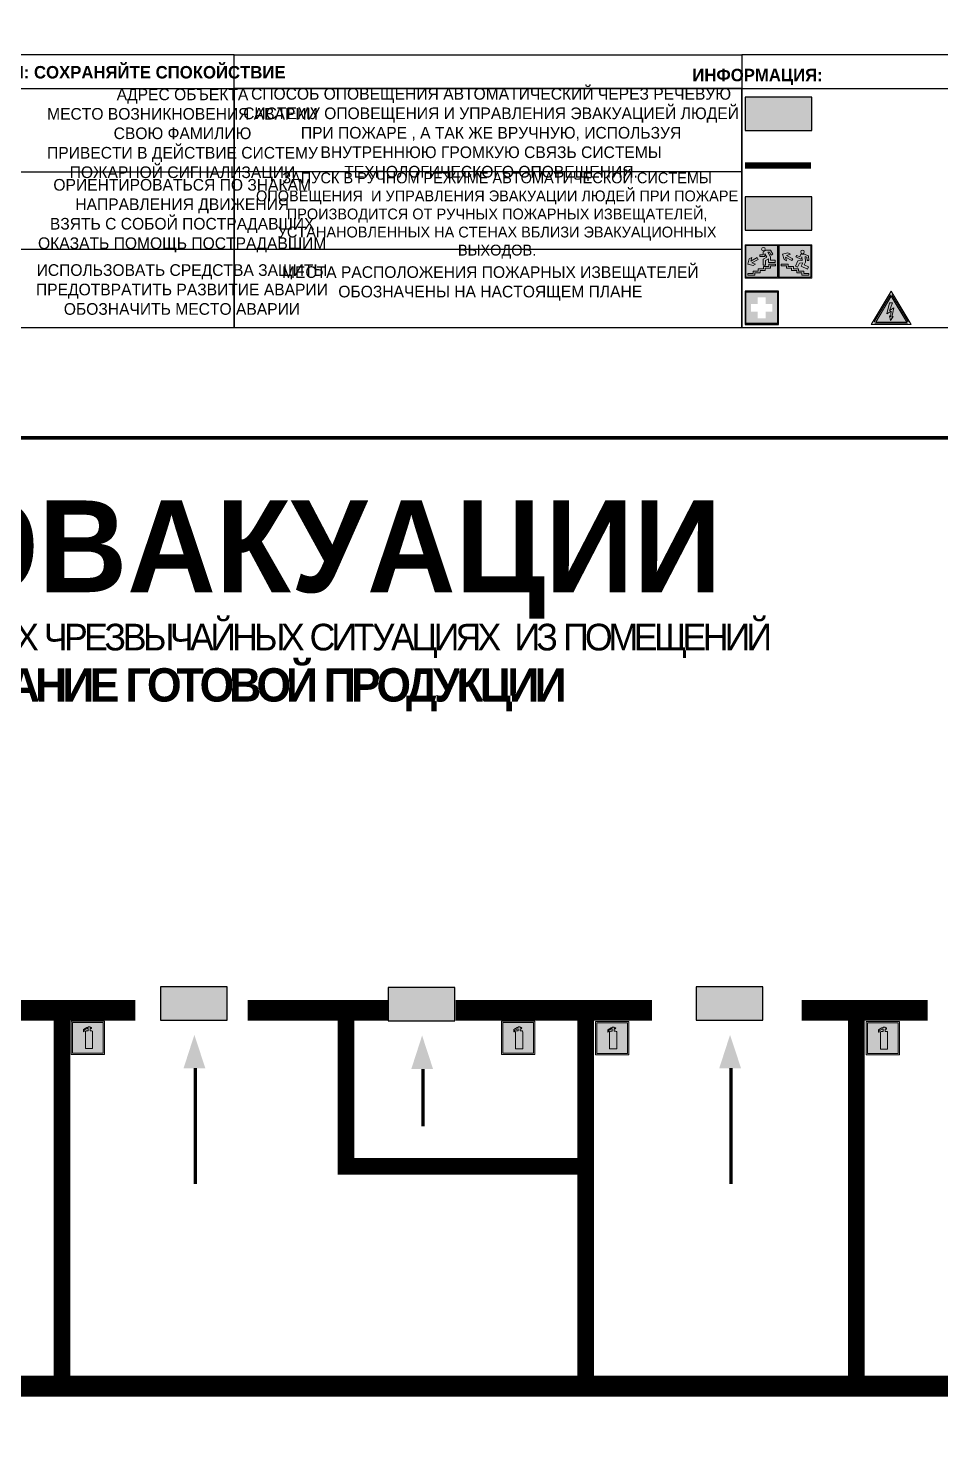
# Model space of a CAD drawing. Header units: millimetres. Extents: x 13114 to 67229, y 22859 to 38520.
# Drawn here: x 24302.7 to 24521.4, y 31443.8 to 31783.8 of the extents above; entities that cross this region are included whole.
import ezdxf

# ---------------------------------------------------------------- set-up
doc = ezdxf.new("R2010")
doc.units = ezdxf.units.MM
doc.layers.add('План_Штампы', color=7, linetype='Continuous')
doc.styles.add('обычный', font='arial.ttf')

# ---------------------------------------------------------------- blocks, each defined once
blk = doc.blocks.new('A$C7B4425F7')
at = {"true_color": 0xffffff}
blk.add_hatch(color=7, dxfattribs=at).paths.add_polyline_path([(0, 0), (-16, 0), (-16, -8), (0, -8)])
h = blk.add_hatch(color=126)
h.paths.add_polyline_path([(-0.2, -0.2), (-15.8, -0.2), (-15.8, -7.8), (-0.2, -7.8)])
h.paths.add_polyline_path([(-11.76, -2.03), (-11.76, -3.66), (-11.17, -3.66, -0.568275), (-11.17, -6.18), (-12.58, -6.18), (-12.58, -2.03)], flags=16)
h.paths.add_polyline_path([(-13.33, -4.12, -0.495768), (-13.59, -6.18), (-15.03, -6.18), (-15.03, -2.03), (-13.59, -2.03, -0.487973)], flags=16)
h.paths.add_polyline_path([(-10.25, -2.03), (-9.48, -2.03), (-9.48, -6.18), (-10.25, -6.18)], flags=16)
h.paths.add_polyline_path([(-13.84, -3.69), (-14.24, -3.69), (-14.24, -3.03), (-13.9, -3.03, -0.692621)], flags=0)
h.paths.add_polyline_path([(-9.15, -2.03), (-8.4, -2.03), (-8.04, -3.07), (-7.68, -2.03), (-6.93, -2.03), (-7.64, -4.1), (-6.93, -6.18), (-7.68, -6.18), (-8.04, -5.14), (-8.4, -6.18), (-9.15, -6.18), (-8.44, -4.1)], flags=16)
h.paths.add_polyline_path([(-11.76, -4.46), (-11.42, -4.46, -0.692621), (-11.36, -5.12), (-11.76, -5.12)], flags=0)
h.paths.add_polyline_path([(-13.9, -5.2), (-14.24, -5.2), (-14.24, -4.55), (-13.84, -4.55, -0.708038)], flags=0)
edge = h.paths.add_edge_path(flags=16)
edge.add_ellipse((-5.51, -4.08), major_axis=(0, 2.05), ratio=0.586184, start_angle=0, end_angle=360)
edge = h.paths.add_edge_path(flags=0)
edge.add_ellipse((-5.51, -4.08), major_axis=(0, 1.14), ratio=0.454828, start_angle=0, end_angle=360)
h.paths.add_polyline_path([(-4.13, -4.96, 0.377264), (-3.48, -4.52, 0.0555), (-3.16, -2.03), (-1.66, -2.03), (-1.66, -4.96), (-0.96, -4.96), (-0.96, -7.01), (-1.75, -7.01), (-1.75, -6.18), (-3.3, -6.18), (-3.3, -7.02), (-4.13, -7.02)], flags=16)
h.paths.add_polyline_path([(-2.73, -2.91), (-2.28, -2.91), (-2.28, -4.96), (-3.05, -4.96, 0.079136)], flags=0)
at = {"color": 126}
blk.add_lwpolyline([(-16, -8), (0, -8), (0, 0), (-16, 0)], close=True, dxfattribs=at)
blk = doc.blocks.new('A$C3AD82952')
at = {"true_color": 0xf5f5ff}
h = blk.add_hatch(color=7, dxfattribs=at)
h.dxf.hatch_style = 1
h.paths.add_polyline_path([(8.21, 8.73, 0.414214), (7.89, 9.05), (7.22, 9.05), (7.22, 9.92), (7.59, 9.92, 1), (7.57, 10.36), (7.22, 10.36), (7.22, 10.6), (6.43, 10.6), (6.43, 10.36), (6.01, 10.36), (4.74, 9.59), (4.74, 8.69), (4.98, 8.73), (4.98, 9.26), (6.12, 9.91), (6.43, 9.91), (6.43, 9.05), (5.76, 9.05, 0.414214), (5.44, 8.73), (5.44, 2.2), (8.21, 2.2)], flags=0)
h.paths.add_polyline_path([(12.8, 12.8), (0, 12.8), (0, 0), (12.8, 0)])
h.paths.add_polyline_path([(0.51, 12.29), (12.29, 12.29), (12.29, 0.51), (0.51, 0.51)], flags=16)
h.paths.add_polyline_path([(4.74, 9.59), (6.01, 10.36), (6.43, 10.36), (6.43, 10.6), (7.22, 10.6), (7.22, 10.36), (7.59, 10.36, -0.94586), (7.59, 9.92), (7.22, 9.92), (7.22, 9.05), (7.89, 9.05, -0.414214), (8.21, 8.73), (8.21, 2.2), (5.44, 2.2), (5.44, 8.73, -0.414214), (5.76, 9.05), (6.43, 9.05), (6.43, 9.91), (6.12, 9.91), (4.98, 9.26), (4.98, 8.73), (4.74, 8.69)], flags=0)
h = blk.add_hatch(color=242)
h.dxf.hatch_style = 1
h.paths.add_polyline_path([(12.29, 12.29), (0.51, 12.29), (0.51, 0.51), (12.29, 0.51)])
h.paths.add_polyline_path([(4.74, 8.69), (4.74, 9.59), (6.01, 10.36), (6.43, 10.36), (6.43, 10.6), (7.22, 10.6), (7.22, 10.36), (7.59, 10.36, -0.94586), (7.59, 9.92), (7.22, 9.92), (7.22, 9.05), (7.89, 9.05, -0.414214), (8.21, 8.73), (8.21, 2.2), (5.44, 2.2), (5.44, 8.73, -0.414214), (5.76, 9.05), (6.43, 9.05), (6.43, 9.91), (6.12, 9.91), (4.98, 9.26), (4.98, 8.73)], flags=16)
h = blk.add_hatch(color=7, dxfattribs=at)
h.dxf.hatch_style = 1
h.paths.add_polyline_path([(8.21, 8.73, 0.414214), (7.89, 9.05), (7.22, 9.05), (7.22, 9.92), (7.59, 9.92, 1), (7.57, 10.36), (7.22, 10.36), (7.22, 10.6), (6.43, 10.6), (6.43, 10.36), (6.01, 10.36), (4.74, 9.59), (4.74, 8.69), (4.98, 8.73), (4.98, 9.26), (6.12, 9.91), (6.43, 9.91), (6.43, 9.05), (5.76, 9.05, 0.414214), (5.44, 8.73), (5.44, 2.2), (8.21, 2.2)])
at = {"color": 242, "lineweight": 5}
for p, q in [((0, 0), (0, 12.8)), ((0, 12.8), (12.8, 12.8)), ((12.8, 0), (12.8, 12.8)), ((6.01, 10.36), (4.74, 9.59)), ((4.74, 9.59), (4.74, 8.69)), ((4.74, 8.69), (4.98, 8.73)), ((4.98, 9.26), (6.12, 9.91)), ((4.98, 8.73), (4.98, 9.26)), ((5.44, 2.2), (5.44, 8.73)), ((5.76, 9.05), (6.43, 9.05)), ((6.01, 10.36), (6.43, 10.36)), ((6.12, 9.91), (6.43, 9.91)), ((7.22, 10.6), (6.43, 10.6)), ((6.43, 10.6), (6.43, 10.36)), ((6.43, 9.91), (6.43, 9.05)), ((7.22, 10.36), (7.22, 10.6)), ((7.59, 10.36), (7.22, 10.36)), ((7.22, 9.05), (7.22, 9.92)), ((7.59, 9.92), (7.22, 9.92)), ((7.89, 9.05), (7.22, 9.05)), ((8.21, 2.2), (8.21, 8.73)), ((0, 0), (12.8, 0)), ((5.44, 2.2), (8.21, 2.2))]:
    blk.add_line(p, q, dxfattribs=at)
blk.add_lwpolyline([(0.51, 12.29), (12.29, 12.29), (12.29, 0.51), (0.51, 0.51)], close=True, dxfattribs=at)
for centre, radius, start, end in [((5.76, 8.73), 0.32, 90, 180), ((7.58, 10.14), 0.223, 273.1875, 86.8125), ((7.89, 8.73), 0.32, 0, 90)]:
    blk.add_arc(centre, radius, start, end, dxfattribs=at)
blk = doc.blocks.new('A$C3E6D3DDE')
at = {"lineweight": 5}
h = blk.add_hatch(color=40, dxfattribs=at)
h.paths.add_polyline_path([(24.1, 1.45), (16.46, -11.35), (31.74, -11.35)])
h.paths.add_polyline_path([(24.09, -0.46), (30.03, -10.41), (18.14, -10.41)], flags=16)
h.paths.add_polyline_path([(24.54, -3.08), (23.41, -6.02), (25.13, -5.01), (24.33, -8.5), (24.82, -8.27), (23.79, -9.86), (23.4, -8.04), (23.8, -8.43), (24.04, -6.29), (22.39, -7.25), (23.44, -3.08)], flags=0)
h = blk.add_hatch(color=256, dxfattribs=at)
h.paths.add_polyline_path([(24.37, 0.03, 0.567511), (23.82, 0.03), (17.59, -10.4, 0.582454), (17.86, -10.88), (30.32, -10.88, 0.582149), (30.6, -10.4)])
h.paths.add_polyline_path([(24.09, -0.46), (18.14, -10.41), (30.03, -10.41)], flags=16)
h.paths.add_polyline_path([(24.54, -3.08), (23.41, -6.02), (25.13, -5.01), (24.33, -8.5), (24.82, -8.27), (23.79, -9.86), (23.4, -8.04), (23.8, -8.43), (24.04, -6.29), (22.39, -7.25), (23.44, -3.08)], flags=0)
h = blk.add_hatch(color=40, dxfattribs=at)
h.paths.add_polyline_path([(24.09, -0.46), (18.14, -10.41), (30.03, -10.41)])
h.paths.add_polyline_path([(24.82, -8.27), (23.79, -9.86), (23.4, -8.04), (23.8, -8.43), (24.04, -6.29), (22.39, -7.25), (23.44, -3.08), (24.54, -3.08), (23.41, -6.02), (25.13, -5.01), (24.33, -8.5)], flags=16)
at = {"color": 40, "lineweight": 5}
for p, q in [((16.46, -11.35), (24.1, 1.45)), ((24.1, 1.45), (31.74, -11.35))]:
    blk.add_line(p, q, dxfattribs=at)
at = {"lineweight": 5}
for p, q in [((17.59, -10.4), (23.82, 0.03)), ((24.37, 0.03), (30.6, -10.4)), ((18.14, -10.41), (24.09, -0.46)), ((23.44, -3.08), (22.39, -7.25)), ((23.41, -6.02), (24.54, -3.08)), ((25.13, -5.01), (23.41, -6.02)), ((24.54, -3.08), (23.44, -3.08)), ((24.09, -0.46), (30.03, -10.41)), ((24.33, -8.5), (25.13, -5.01)), ((17.86, -10.88), (30.32, -10.88)), ((18.14, -10.41), (30.03, -10.41)), ((22.39, -7.25), (24.04, -6.29)), ((23.8, -8.43), (23.4, -8.04)), ((23.4, -8.04), (23.79, -9.86)), ((23.79, -9.86), (24.82, -8.27)), ((24.04, -6.29), (23.8, -8.43)), ((24.82, -8.27), (24.33, -8.5))]:
    blk.add_line(p, q, dxfattribs=at)
at = {"color": 50, "lineweight": 5}
blk.add_line((31.74, -11.35), (16.46, -11.35), dxfattribs=at)
blk = doc.blocks.new('A$C18900ED3')
h = blk.add_hatch(color=126)
h.paths.add_polyline_path([(-0.18, -0.18), (-7.02, -0.18), (-7.02, -7.02), (-0.18, -7.02)])
h.paths.add_polyline_path([(-5.89, -4.46), (-5.89, -2.77), (-4.46, -2.77), (-4.46, -1.31), (-2.77, -1.31), (-2.77, -2.77), (-1.33, -2.77), (-1.33, -4.46), (-2.77, -4.46), (-2.77, -5.89), (-4.46, -5.89), (-4.46, -4.46)], flags=16)
at = {"color": 126}
for p, q in [((-7.2, 0), (-7.2, -7.2)), ((0, 0), (-7.2, 0)), ((0, -7.2), (0, 0)), ((-7.02, -7.02), (-7.02, -0.18)), ((-7.02, -0.18), (-0.18, -0.18)), ((-0.18, -0.18), (-0.18, -7.02)), ((-7.2, -7.2), (0, -7.2)), ((-0.18, -7.02), (-7.02, -7.02))]:
    blk.add_line(p, q, dxfattribs=at)
blk = doc.blocks.new('вниз 3')
at = {"lineweight": 0, "true_color": 0xffffff}
h = blk.add_hatch(color=7, dxfattribs=at)
h.dxf.hatch_style = 1
h.paths.add_polyline_path([(40997.5, -4475.69), (40997.25, -4475.28), (40995.76, -4476.15), (40995.97, -4475.23), (40995.39, -4475.56), (40995.05, -4476.83), (40996.33, -4477.17), (40996.91, -4476.83), (40996, -4476.55)], flags=0)
h.paths.add_polyline_path([(40999.81, -4473.95), (41000.22, -4473.95), (41000.64, -4474.67), (41001.03, -4474.43), (41000.46, -4473.49), (41000.42, -4473.49), (40999.43, -4473.49), (40998.68, -4473.92), (40998.68, -4474.57), (40997.88, -4474.57), (40997.88, -4475), (40999.14, -4475), (40999.14, -4474.43), (40999.14, -4474.38), (40999.59, -4475.15), (40998.72, -4475.67), (40998.72, -4477.06), (40999.24, -4477.06), (40999.24, -4475.96), (40999.95, -4475.56), (40999.95, -4476.43), (41001.61, -4476.43), (41001.61, -4475.88), (41000.47, -4475.88), (41000.47, -4475.12)], flags=0)
h.paths.add_polyline_path([(40999.2, -4473.24, 1), (40998.35, -4473.24, 1)], flags=0)
h.paths.add_polyline_path([(41000.46, -4477.26), (41001.69, -4477.26), (41001.69, -4476.84), (41000.03, -4476.84), (41000.03, -4477.39), (40998.78, -4477.39), (40998.78, -4477.95), (40997.53, -4477.95), (40997.53, -4478.5), (40996.29, -4478.5), (40996.29, -4479.06), (40995.05, -4479.06), (40995.05, -4479.48), (40995.29, -4479.48), (40996.72, -4479.48), (40996.72, -4478.92), (40997.97, -4478.92), (40997.97, -4478.36), (40999.2, -4478.36), (40999.2, -4477.81), (41000.46, -4477.81)], flags=0)
h.paths.add_polyline_path([(41002.37, -4472.17), (40994.37, -4472.17), (40994.37, -4480.17), (41002.37, -4480.17)])
h.paths.add_polyline_path([(41002.16, -4479.96), (40994.57, -4479.96), (40994.57, -4472.37), (41002.16, -4472.37)], flags=16)
h.paths.add_polyline_path([(41001.61, -4475.88), (41001.61, -4476.43), (40999.95, -4476.43), (40999.95, -4475.56), (40999.24, -4475.96), (40999.24, -4477.06), (40998.72, -4477.06), (40998.72, -4475.67), (40999.59, -4475.15), (40999.14, -4474.38), (40999.14, -4474.43), (40999.14, -4475), (40997.88, -4475), (40997.88, -4474.57), (40998.68, -4474.57), (40998.68, -4473.92), (40999.43, -4473.49), (41000.42, -4473.49), (41000.46, -4473.49), (41001.03, -4474.43), (41000.64, -4474.67), (41000.22, -4473.95), (40999.81, -4473.95), (41000.47, -4475.12), (41000.47, -4475.88)], flags=0)
h.paths.add_polyline_path([(41001.69, -4476.84), (41001.69, -4477.26), (41000.46, -4477.26), (41000.46, -4477.81), (40999.2, -4477.81), (40999.2, -4478.36), (40997.97, -4478.36), (40997.97, -4478.92), (40996.72, -4478.92), (40996.72, -4479.48), (40995.05, -4479.48), (40995.05, -4479.06), (40996.29, -4479.06), (40996.29, -4478.5), (40997.53, -4478.5), (40997.53, -4477.95), (40998.78, -4477.95), (40998.78, -4477.39), (41000.03, -4477.39), (41000.03, -4476.84)], flags=0)
h.paths.add_polyline_path([(40998.35, -4473.24, -1), (40999.2, -4473.24, -1)], flags=0)
h.paths.add_polyline_path([(40997.5, -4475.69), (40996, -4476.55), (40996.91, -4476.83), (40996.33, -4477.17), (40995.05, -4476.83), (40995.39, -4475.56), (40995.97, -4475.23), (40995.76, -4476.15), (40997.25, -4475.28)], flags=0)
at = {"lineweight": 0}
h = blk.add_hatch(color=126, dxfattribs=at)
h.dxf.hatch_style = 1
h.paths.add_polyline_path([(41002.16, -4472.37), (40994.57, -4472.37), (40994.57, -4479.96), (41002.16, -4479.96)])
h.paths.add_polyline_path([(40995.97, -4475.23), (40995.76, -4476.15), (40997.25, -4475.28), (40997.5, -4475.69), (40996, -4476.55), (40996.91, -4476.83), (40996.33, -4477.17), (40995.05, -4476.83), (40995.39, -4475.56)], flags=16)
h.paths.add_polyline_path([(40997.88, -4474.57), (40998.68, -4474.57), (40998.68, -4473.92), (40999.43, -4473.49), (41000.42, -4473.49), (41000.46, -4473.49), (41001.03, -4474.43), (41000.64, -4474.67), (41000.22, -4473.95), (40999.81, -4473.95), (41000.47, -4475.12), (41000.47, -4475.88), (41001.61, -4475.88), (41001.61, -4476.43), (40999.95, -4476.43), (40999.95, -4475.56), (40999.24, -4475.96), (40999.24, -4477.06), (40998.72, -4477.06), (40998.72, -4475.67), (40999.59, -4475.15), (40999.14, -4474.38), (40999.14, -4474.43), (40999.14, -4475), (40997.88, -4475)], flags=16)
h.paths.add_polyline_path([(40998.35, -4473.24, -1), (40999.2, -4473.24, -1)], flags=16)
h.paths.add_polyline_path([(40997.53, -4477.95), (40998.78, -4477.95), (40998.78, -4477.39), (41000.03, -4477.39), (41000.03, -4476.84), (41001.69, -4476.84), (41001.69, -4477.26), (41000.46, -4477.26), (41000.46, -4477.81), (40999.2, -4477.81), (40999.2, -4478.36), (40997.97, -4478.36), (40997.97, -4478.92), (40996.72, -4478.92), (40996.72, -4479.48), (40995.05, -4479.48), (40995.05, -4479.06), (40996.29, -4479.06), (40996.29, -4478.5), (40997.53, -4478.5)], flags=16)
at = {"lineweight": 0, "true_color": 0xffffff}
h = blk.add_hatch(color=7, dxfattribs=at)
h.dxf.hatch_style = 1
h.paths.add_polyline_path([(40999.2, -4473.24, 1), (40998.35, -4473.24, 1)])
h.paths.add_polyline_path([(40999.81, -4473.95), (41000.22, -4473.95), (41000.64, -4474.67), (41001.03, -4474.43), (41000.46, -4473.49), (41000.42, -4473.49), (40999.43, -4473.49), (40998.68, -4473.92), (40998.68, -4474.57), (40997.88, -4474.57), (40997.88, -4475), (40999.14, -4475), (40999.14, -4474.43), (40999.14, -4474.38), (40999.59, -4475.15), (40998.72, -4475.67), (40998.72, -4477.06), (40999.24, -4477.06), (40999.24, -4475.96), (40999.95, -4475.56), (40999.95, -4476.43), (41001.61, -4476.43), (41001.61, -4475.88), (41000.47, -4475.88), (41000.47, -4475.12)])
h.paths.add_polyline_path([(40999.2, -4477.81), (41000.46, -4477.81), (41000.46, -4477.26), (41001.69, -4477.26), (41001.69, -4476.84), (41000.03, -4476.84), (41000.03, -4477.39), (40998.78, -4477.39), (40998.78, -4477.95), (40997.53, -4477.95), (40997.53, -4478.5), (40996.29, -4478.5), (40996.29, -4479.06), (40995.05, -4479.06), (40995.05, -4479.48), (40995.29, -4479.48), (40996.72, -4479.48), (40996.72, -4478.92), (40997.97, -4478.92), (40997.97, -4478.36), (40999.2, -4478.36)])
h.paths.add_polyline_path([(40997.5, -4475.69), (40997.25, -4475.28), (40995.76, -4476.15), (40995.97, -4475.23), (40995.39, -4475.56), (40995.05, -4476.83), (40996.33, -4477.17), (40996.91, -4476.83), (40996, -4476.55)])
at = {"color": 126, "lineweight": 0}
for points in [[(40994.37, -4472.17), (41002.37, -4472.17), (41002.37, -4480.17), (40994.37, -4480.17)], [(40994.57, -4472.37), (41002.16, -4472.37), (41002.16, -4479.96), (40994.57, -4479.96)]]:
    blk.add_lwpolyline(points, close=True, dxfattribs=at)
for points in [[(40999.14, -4474.43), (40999.14, -4475), (40997.88, -4475), (40997.88, -4474.57), (40998.68, -4474.57), (40998.68, -4473.92), (40999.43, -4473.49), (41000.42, -4473.49), (41000.46, -4473.49), (41001.03, -4474.43), (41000.64, -4474.67), (41000.22, -4473.95), (40999.81, -4473.95), (41000.47, -4475.12), (41000.47, -4475.88), (41001.61, -4475.88), (41001.61, -4476.43), (40999.95, -4476.43), (40999.95, -4475.56), (40999.24, -4475.96), (40999.24, -4477.06), (40998.72, -4477.06), (40998.72, -4475.67), (40999.59, -4475.15), (40999.14, -4474.38), (40999.14, -4474.43)], [(40995.05, -4476.83), (40995.39, -4475.56), (40995.97, -4475.23), (40995.76, -4476.15), (40997.25, -4475.28), (40997.5, -4475.69), (40996, -4476.55), (40996.91, -4476.83), (40996.33, -4477.17), (40995.05, -4476.83)], [(40995.29, -4479.48), (40995.05, -4479.48), (40995.05, -4479.06), (40996.29, -4479.06), (40996.29, -4478.5), (40997.53, -4478.5), (40997.53, -4477.95), (40998.78, -4477.95), (40998.78, -4477.39), (41000.03, -4477.39), (41000.03, -4476.84), (41001.69, -4476.84), (41001.69, -4477.26), (41000.46, -4477.26), (41000.46, -4477.81), (40999.2, -4477.81), (40999.2, -4478.36), (40997.97, -4478.36), (40997.97, -4478.92), (40996.72, -4478.92), (40996.72, -4479.48), (40995.05, -4479.48)]]:
    blk.add_lwpolyline(points, dxfattribs=at)
blk.add_circle((40998.77, -4473.24), 0.426, dxfattribs=at)
blk = doc.blocks.new('A$C32E8229D')
at = {"true_color": 0xffffff}
blk.add_hatch(color=7, dxfattribs=at).paths.add_polyline_path([(0, 0), (0, -8), (16, -8), (16, 0)])
h = blk.add_hatch(color=126)
h.paths.add_polyline_path([(0.2, -0.2), (15.8, -0.2), (15.8, -7.8), (0.2, -7.8)])
h.paths.add_polyline_path([(13.49, -2.05), (12.08, -2.05), (11.37, -2.63, 0.162397), (11.29, -2.84), (11.29, -3.63), (10.35, -3.63), (10.35, -4.05), (11.68, -4.05), (11.68, -3.48), (12.26, -4.28), (11.29, -5.1), (11.29, -6.78), (11.85, -6.78), (11.85, -5.44), (12.8, -4.64), (12.8, -5.94), (14.46, -5.94), (14.46, -5.39), (13.45, -5.39), (13.45, -3.97), (12.46, -2.59), (13.15, -2.59), (13.69, -3.34), (14.18, -3)], flags=16)
h.paths.add_polyline_path([(10.74, -1.82, 1), (11.8, -1.82, 1)], flags=16)
h.paths.add_polyline_path([(9.39, -3.59), (5.99, -3.59), (6.56, -3.03), (5.91, -3.03), (5.1, -3.83), (5.91, -4.64), (6.56, -4.64), (5.99, -4.09), (9.39, -4.09)], flags=16)
h.paths.add_polyline_path([(4.29, -1.08), (1.72, -1.08), (1.72, -6.6), (4.29, -6.6)], flags=16)
at = {"color": 126}
blk.add_lwpolyline([(16, -8), (0, -8), (0, 0), (16, 0)], close=True, dxfattribs=at)
blk = doc.blocks.new('вверх')
at = {"lineweight": 0, "true_color": 0xffffff}
h = blk.add_hatch(color=7, dxfattribs=at)
h.dxf.hatch_style = 1
h.paths.add_polyline_path([(40999.03, -4475.37), (41000.53, -4474.51), (40999.62, -4474.22), (41000.2, -4473.88), (41001.48, -4474.22), (41001.13, -4475.49), (41000.55, -4475.82), (41000.76, -4474.91), (40999.27, -4475.77)], flags=0)
h.paths.add_polyline_path([(40998.09, -4474.5), (40998.28, -4474.89), (40997.14, -4475.43), (40996.89, -4474.92), (40996.87, -4474.87), (40996.8, -4475.75), (40997.81, -4475.85), (40998.41, -4477.11), (40997.94, -4477.33), (40997.47, -4476.34), (40996.66, -4476.28), (40997.03, -4477.06), (40995.52, -4477.78), (40995.29, -4477.28), (40996.32, -4476.79), (40996, -4476.11), (40996.09, -4474.77), (40995.72, -4474.94), (40995.64, -4475.77), (40995.2, -4475.72), (40995.3, -4474.63), (40995.33, -4474.61), (40996.23, -4474.19), (40997.09, -4474.25), (40997.37, -4474.84)], flags=0)
h.paths.add_polyline_path([(40997.14, -4473.68, -1), (40996.29, -4473.68, -1)], flags=0)
h.paths.add_polyline_path([(41000.58, -4477.58), (41000.58, -4477.03), (41001.81, -4477.03), (41001.81, -4476.6), (41000.15, -4476.6), (41000.15, -4477.16), (40998.9, -4477.16), (40998.9, -4477.72), (40997.65, -4477.72), (40997.65, -4478.27), (40996.41, -4478.27), (40996.41, -4478.82), (40995.17, -4478.82), (40995.17, -4479.25), (40995.41, -4479.25), (40996.84, -4479.25), (40996.84, -4478.69), (40998.09, -4478.69), (40998.09, -4478.13), (40999.32, -4478.13), (40999.32, -4477.58)], flags=0)
h.paths.add_polyline_path([(41002.49, -4471.94), (40994.49, -4471.94), (40994.49, -4479.94), (41002.49, -4479.94)])
h.paths.add_polyline_path([(41002.28, -4479.72), (40994.69, -4479.72), (40994.69, -4472.14), (41002.28, -4472.14)], flags=16)
h.paths.add_polyline_path([(41001.81, -4476.6), (41001.81, -4477.03), (41000.58, -4477.03), (41000.58, -4477.58), (40999.32, -4477.58), (40999.32, -4478.13), (40998.09, -4478.13), (40998.09, -4478.69), (40996.84, -4478.69), (40996.84, -4479.25), (40995.17, -4479.25), (40995.17, -4478.82), (40996.41, -4478.82), (40996.41, -4478.27), (40997.65, -4478.27), (40997.65, -4477.72), (40998.9, -4477.72), (40998.9, -4477.16), (41000.15, -4477.16), (41000.15, -4476.6)], flags=0)
at = {"lineweight": 0}
h = blk.add_hatch(color=126, dxfattribs=at)
h.dxf.hatch_style = 1
h.paths.add_polyline_path([(40994.69, -4479.72), (41002.28, -4479.72), (41002.28, -4472.14), (40994.69, -4472.14)])
h.paths.add_polyline_path([(40999.03, -4475.37), (41000.53, -4474.51), (40999.62, -4474.22), (41000.2, -4473.88), (41001.48, -4474.22), (41001.13, -4475.49), (41000.55, -4475.82), (41000.76, -4474.91), (40999.27, -4475.77)], flags=16)
h.paths.add_polyline_path([(40997.09, -4474.25), (40997.37, -4474.84), (40998.09, -4474.5), (40998.28, -4474.89), (40997.14, -4475.43), (40996.89, -4474.92), (40996.87, -4474.87), (40996.8, -4475.75), (40997.81, -4475.85), (40998.41, -4477.11), (40997.94, -4477.33), (40997.47, -4476.34), (40996.66, -4476.28), (40997.03, -4477.06), (40995.52, -4477.78), (40995.29, -4477.28), (40996.32, -4476.79), (40996, -4476.11), (40996.09, -4474.77), (40995.72, -4474.94), (40995.64, -4475.77), (40995.2, -4475.72), (40995.3, -4474.63), (40995.33, -4474.61), (40996.23, -4474.19)], flags=16)
h.paths.add_polyline_path([(40996.29, -4473.68, -1), (40997.14, -4473.68, -1)], flags=16)
h.paths.add_polyline_path([(40997.65, -4477.72), (40998.9, -4477.72), (40998.9, -4477.16), (41000.15, -4477.16), (41000.15, -4476.6), (41001.81, -4476.6), (41001.81, -4477.03), (41000.58, -4477.03), (41000.58, -4477.58), (40999.32, -4477.58), (40999.32, -4478.13), (40998.09, -4478.13), (40998.09, -4478.69), (40996.84, -4478.69), (40996.84, -4479.25), (40995.17, -4479.25), (40995.17, -4478.82), (40996.41, -4478.82), (40996.41, -4478.27), (40997.65, -4478.27)], flags=16)
at = {"lineweight": 0, "true_color": 0xffffff}
h = blk.add_hatch(color=7, dxfattribs=at)
h.dxf.hatch_style = 1
h.paths.add_polyline_path([(40997.14, -4473.68, 1), (40996.29, -4473.68, 1)])
h.paths.add_polyline_path([(40998.28, -4474.89), (40998.09, -4474.5), (40997.37, -4474.84), (40997.09, -4474.25), (40996.23, -4474.19), (40995.33, -4474.61), (40995.3, -4474.63), (40995.2, -4475.72), (40995.64, -4475.77), (40995.72, -4474.94), (40996.09, -4474.77), (40996, -4476.11), (40996.32, -4476.79), (40995.29, -4477.28), (40995.52, -4477.78), (40997.03, -4477.06), (40996.66, -4476.28), (40997.47, -4476.34), (40997.94, -4477.33), (40998.41, -4477.11), (40997.81, -4475.85), (40996.8, -4475.75), (40996.87, -4474.87), (40996.89, -4474.92), (40997.14, -4475.43)])
h.paths.add_polyline_path([(40998.09, -4478.13), (40999.32, -4478.13), (40999.32, -4477.58), (41000.58, -4477.58), (41000.58, -4477.03), (41001.81, -4477.03), (41001.81, -4476.6), (41000.15, -4476.6), (41000.15, -4477.16), (40998.9, -4477.16), (40998.9, -4477.72), (40997.65, -4477.72), (40997.65, -4478.27), (40996.41, -4478.27), (40996.41, -4478.82), (40995.17, -4478.82), (40995.17, -4479.25), (40995.41, -4479.25), (40996.84, -4479.25), (40996.84, -4478.69), (40998.09, -4478.69)])
h.paths.add_polyline_path([(40999.03, -4475.37), (40999.27, -4475.77), (41000.76, -4474.91), (41000.55, -4475.82), (41001.13, -4475.49), (41001.48, -4474.22), (41000.2, -4473.88), (40999.62, -4474.22), (41000.53, -4474.51)])
at = {"color": 126, "lineweight": 0}
for points in [[(40994.49, -4471.94), (41002.49, -4471.94), (41002.49, -4479.94), (40994.49, -4479.94)], [(40994.69, -4472.14), (41002.28, -4472.14), (41002.28, -4479.72), (40994.69, -4479.72)]]:
    blk.add_lwpolyline(points, close=True, dxfattribs=at)
for points in [[(40996.89, -4474.92), (40997.14, -4475.43), (40998.28, -4474.89), (40998.09, -4474.5), (40997.37, -4474.84), (40997.09, -4474.25), (40996.23, -4474.19), (40995.33, -4474.61), (40995.3, -4474.63), (40995.2, -4475.72), (40995.64, -4475.77), (40995.72, -4474.94), (40996.09, -4474.77), (40996, -4476.11), (40996.32, -4476.79), (40995.29, -4477.28), (40995.52, -4477.78), (40997.03, -4477.06), (40996.66, -4476.28), (40997.47, -4476.34), (40997.94, -4477.33), (40998.41, -4477.11), (40997.81, -4475.85), (40996.8, -4475.75), (40996.87, -4474.87), (40996.89, -4474.92)], [(41001.48, -4474.22), (41001.13, -4475.49), (41000.55, -4475.82), (41000.76, -4474.91), (40999.27, -4475.77), (40999.03, -4475.37), (41000.53, -4474.51), (40999.62, -4474.22), (41000.2, -4473.88), (41001.48, -4474.22)], [(40995.41, -4479.25), (40995.17, -4479.25), (40995.17, -4478.82), (40996.41, -4478.82), (40996.41, -4478.27), (40997.65, -4478.27), (40997.65, -4477.72), (40998.9, -4477.72), (40998.9, -4477.16), (41000.15, -4477.16), (41000.15, -4476.6), (41001.81, -4476.6), (41001.81, -4477.03), (41000.58, -4477.03), (41000.58, -4477.58), (40999.32, -4477.58), (40999.32, -4478.13), (40998.09, -4478.13), (40998.09, -4478.69), (40996.84, -4478.69), (40996.84, -4479.25), (40995.17, -4479.25)]]:
    blk.add_lwpolyline(points, dxfattribs=at)
blk.add_circle((40996.71, -4473.68), 0.426, dxfattribs=at)

msp = doc.modelspace()

# ---------------------------------------------------------------- linework, layer by layer
at = {"color": 1, "lineweight": 100}
for points in [[(24039.09, 32080.6), (24639.09, 32080.6), (24639.09, 31685.6), (24039.09, 31685.6)], [(24039.09, 31685.6), (24639.09, 31685.6), (24639.09, 31290.6), (24039.09, 31290.6)]]:
    msp.add_lwpolyline(points, close=True, dxfattribs=at)
for points in [[(24208.22, 31769.41), (24351.99, 31769.41), (24351.99, 31777.46), (24208.22, 31777.46)], [(24351.99, 31777.46), (24473.71, 31777.46), (24473.71, 31712.01), (24351.99, 31712.01)], [(24351.99, 31777.46), (24473.71, 31777.46), (24473.71, 31769.41), (24351.99, 31769.41)], [(24473.71, 31769.41), (24617.47, 31769.41), (24617.47, 31777.46), (24473.71, 31777.46)], [(24208.22, 31769.41), (24351.99, 31769.41), (24351.99, 31712.01), (24208.22, 31712.01)], [(24351.99, 31769.41), (24473.71, 31769.41), (24473.71, 31749.41), (24351.99, 31749.41)], [(24473.71, 31769.41), (24617.47, 31769.41), (24617.47, 31712.01), (24473.71, 31712.01)], [(24473.71, 31749.41), (24351.99, 31749.41), (24351.99, 31730.84), (24473.71, 31730.84)]]:
    msp.add_lwpolyline(points, close=True)
at = {"color": 126, "lineweight": 80, "true_color": 0x008754, "const_width": 1.5}
msp.add_lwpolyline([(24490.31, 31750.9), (24474.52, 31750.9)], dxfattribs=at)
for points in [[(24266.64, 31749.41), (24208.22, 31749.41), (24351.99, 31749.41)], [(24266.64, 31730.84), (24208.22, 31730.84), (24351.99, 31730.84)]]:
    msp.add_lwpolyline(points)
at = {"lineweight": 100}
for points, const_width in [([(24137.53, 31548.25), (24118.72, 31548.25), (24118.72, 31458.06), (24565.38, 31458.06), (24565.38, 31548.25), (24550.32, 31548.25)], 5), ([(24297.13, 31548.25), (24328.28, 31548.25)], 5), ([(24388.78, 31548.25), (24355.21, 31548.25)], 5), ([(24452.19, 31548.25), (24405.14, 31548.25)], 5), ([(24518.3, 31548.25), (24488.06, 31548.25)], 5), ([(24310.74, 31548.25), (24310.74, 31458.06)], 4), ([(24378.81, 31548.25), (24378.81, 31510.81), (24436.31, 31510.81)], 4), ([(24436.31, 31548.25), (24436.31, 31458.06)], 4), ([(24501.17, 31548.25), (24501.17, 31458.06)], 4)]:
    msp.add_lwpolyline(points, dxfattribs=dict(at, const_width=const_width))
at = {"color": 126, "lineweight": 100, "true_color": 0x008754}
for points in [[(24342.68, 31534.33), (24342.68, 31506.62)], [(24397.29, 31534.16), (24397.29, 31520.46)], [(24471.13, 31534.33), (24471.13, 31506.62)]]:
    msp.add_lwpolyline(points, dxfattribs=at)
at = {"layer": 'План_Штампы', "color": 126, "true_color": 0x008754}
for points in [[(24345.11, 31534.33), (24339.88, 31534.34), (24342.47, 31542.36)], [(24399.71, 31534.16), (24394.49, 31534.17), (24397.08, 31542.19)], [(24473.56, 31534.33), (24468.33, 31534.34), (24470.92, 31542.36)]]:
    msp.add_solid(points, dxfattribs=at)

# ---------------------------------------------------------------- block references
at = {"color": 126, "true_color": 0x008754}
msp.add_blockref('вниз 3', (-16519.85, 36204.1), dxfattribs=at)
at = {"xscale": -1}
msp.add_blockref('вверх', (65485.01, 36203.87), dxfattribs=at)
for name, p, xscale, yscale, zscale in [('A$C18900ED3', (24482.52, 31720.78), 1.111111111007631, 1.111111111007631, 1.111111111007631), ('A$C3E6D3DDE', (24494.5, 31719.88), 0.625, 0.625, 0.625), ('A$C3AD82952', (24312.95, 31537.68), 0.625, 0.625, 0.625), ('A$C3AD82952', (24416.1, 31537.64), 0.625, 0.625, 0.625), ('A$C3AD82952', (24438.62, 31537.6), 0.625, 0.625, 0.625), ('A$C3AD82952', (24503.58, 31537.54), 0.625, 0.625, 0.625)]:
    msp.add_blockref(name, p, dxfattribs=dict(xscale=xscale, yscale=yscale, zscale=zscale))
at = {"layer": 'План_Штампы'}
for p in [(24490.52, 31767.28), (24350.34, 31553.87), (24478.79, 31553.87), (24404.95, 31553.7)]:
    msp.add_blockref('A$C7B4425F7', p, dxfattribs=at)
at = {"layer": 'План_Штампы', "color": 126, "true_color": 0x008754, "xscale": -1}
msp.add_blockref('A$C32E8229D', (24490.52, 31743.44), dxfattribs=at)

# ---------------------------------------------------------------- texts
at = {"lineweight": 0, "style": 'обычный'}
for s, insert, char_height, width, attachment_point in [('{\\fProxima Nova Rg|b1|i0|c204|p2;ДЕЙСТВИЯ ПРИ АВАРИИ: СОХРАНЯЙТЕ СПОКОЙСТВИЕ\\H1.6644x; }', (24307.83, 31772.86), 3, 175.1736, 5), ('{\\fProxima Nova Rg|b1|i0|c204|p2;ИНФОРМАЦИЯ:\\H1.1997x; }', (24477.51, 31772.19), 3, 175.1736, 5), ('\\pi-8.4,l8.4,t8.4;{\\fProxima Nova Rg|b0|i0|c204|p2;АДРЕС ОБЪЕКТА\\PМЕСТО ВОЗНИКНОВЕНИЯ АВАРИИ\\PСВОЮ ФАМИЛИЮ\\PПРИВЕСТИ В ДЕЙСТВИЕ СИСТЕМУ \\PПОЖАРНОЙ СИГНАЛИЗАЦИИ}', (24339.62, 31758.24), 2.8, 126.6484, 5), ('{\\fProxima Nova Rg|b0|i0|c204|p2;СПОСОБ ОПОВЕЩЕНИЯ АВТОМАТИЧЕСКИЙ ЧЕРЕЗ РЕЧЕВУЮ СИСТЕМУ ОПОВЕЩЕНИЯ И УПРАВЛЕНИЯ ЭВАКУАЦИЕЙ ЛЮДЕЙ ПРИ ПОЖАРЕ , А ТАК ЖЕ ВРУЧНУЮ, ИСПОЛЬЗУЯ ВНУТРЕННЮЮ ГРОМКУЮ СВЯЗЬ СИСТЕМЫ ТЕХНОЛОГИЧЕСКОГО ОПОВЕЩЕНИЯ.}', (24413.61, 31758.37), 2.8, 118.5618, 5), ('\\pi-8.4,l8.4,t8.4;{\\fProxima Nova Rg|b0|i0|c204|p2;ОРИЕНТИРОВАТЬСЯ ПО ЗНАКАМ \\PНАПРАВЛЕНИЯ ДВИЖЕНИЯ\\PВЗЯТЬ С СОБОЙ ПОСТРАДАВШИХ\\PОКАЗАТЬ ПОМОЩЬ ПОСТРАДАВШИМ}', (24339.55, 31738.88), 2.8, 126.6484, 5), ('{\\fProxima Nova Rg|b0|i0|c204|p2;\\P\\pt7.8;ЗАПУСК В РУЧНОМ РЕЖИМЕ АВТОМАТИЧЕСКОЙ СИСТЕМЫ ОПОВЕЩЕНИЯ  И УПРАВЛЕНИЯ ЭВАКУАЦИИ ЛЮДЕЙ ПРИ ПОЖАРЕ ПРОИЗВОДИТСЯ ОТ РУЧНЫХ ПОЖАРНЫХ ИЗВЕЩАТЕЛЕЙ, УСТАНАНОВЛЕННЫХ НА СТЕНАХ ВБЛИЗИ ЭВАКУАЦИОННЫХ ВЫХОДОВ. }', (24415.06, 31741.08), 2.6, 121.7868, 5), ('\\pi-8.4,l8.4,t8.4;{\\fProxima Nova Rg|b0|i0|c204|p2;ИСПОЛЬЗОВАТЬ СРЕДСТВА ЗАЩИТЫ \\PПРЕДОТВРАТИТЬ РАЗВИТИЕ АВАРИИ\\PОБОЗНАЧИТЬ МЕСТО АВАРИИ}', (24339.49, 31721.15), 2.8, 126.6484, 5), ('\\pt8.4;{\\fProxima Nova Rg|b0|i0|c204|p2;\\PМЕСТА РАСПОЛОЖЕНИЯ ПОЖАРНЫХ ИЗВЕЩАТЕЛЕЙ ОБОЗНАЧЕНЫ НА НАСТОЯЩЕМ ПЛАНЕ}', (24413.42, 31724.94), 2.8, 118.5618, 5), ('{\\fProxima Nova Rg|b1|i0|c204|p2;ПЛАН ЭВАКУАЦИИ}', (24191.74, 31670.56), 22, 493.8901, 1)]:
    msp.add_mtext(s, dxfattribs=dict(at, insert=insert, char_height=char_height, width=width, attachment_point=attachment_point))
at = {"color": 0, "lineweight": 0, "insert": (24342.6, 31641.16), "char_height": 8, "width": 449.2158, "attachment_point": 5, "style": 'обычный'}
msp.add_mtext('{\\fArial Black|b1|i0|c204|p34;\\H2x;\\T0.85;  \\fArial Narrow|b0|i0|c204|p34;\\H0.8x;\\W0.9;\\P\\fProxima Nova Rg|b0|i0|c204|p2;\\H0.5x;\\W1;\\C256;ПРИ ПОЖАРЕ  ИЛИ ДРУГИХ ЧРЕЗВЫЧАЙНЫХ СИТУАЦИЯХ  ИЗ ПОМЕЩЕНИЙ \\fProxima Nova Rg|b1|i0|c204|p2;\\H1.25x;\\PХМЦ :  ЗДАНИЕ ГОТОВОЙ ПРОДУКЦИИ}', dxfattribs=at)

doc.saveas('drawing.dxf')
